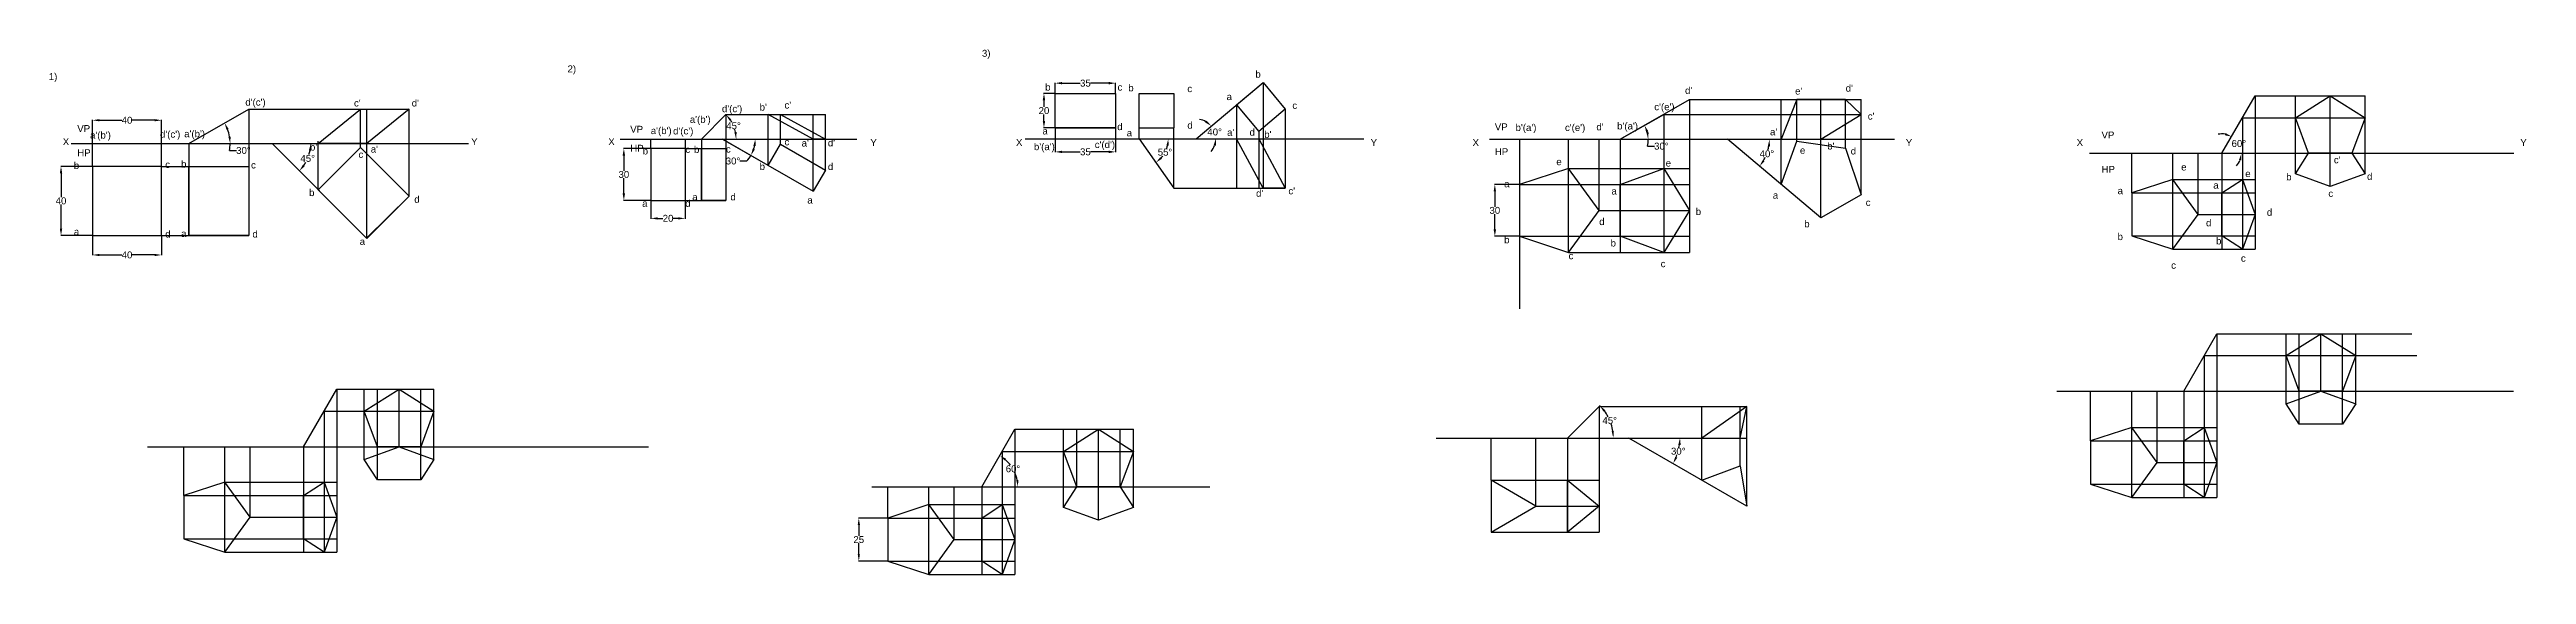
# Model space of a CAD drawing. Header units: inches. Extents: x 15 to 1449, y -37 to 267.
import ezdxf

# ---------------------------------------------------------------- set-up
doc = ezdxf.new("R2010")
doc.units = ezdxf.units.IN
doc.header["$MEASUREMENT"] = 0
doc.styles.get("Standard").update_dxf_attribs({"font": 'arial.ttf'})
doc.dimstyles.get("Standard").update_dxf_attribs({"dimtxt": 4, "dimasz": 4, "dimexe": 0.18, "dimexo": 0.0625, "dimgap": 0.09, "dimtad": 0, "dimtih": 1, "dimtoh": 1, "dimdec": 0, "dimzin": 0, "dimdsep": 46, "dimtxsty": 'Standard', "dimcen": 0.09, "dimadec": 0, "dimazin": 0, "dimtfac": 1, "dimtdec": 0, "dimtofl": 0, "dimtmove": 0, "dimatfit": 3, "dimfxl": 1, "dimtolj": 1, "dimtzin": 0, "dimarcsym": 0})

# ---------------------------------------------------------------- blocks, each defined once
blk = doc.blocks.new('*D1')
at = {"color": 0, "lineweight": -2, "transparency": 16777216}
for p, q in [((39.7, 159.6), (39.7, 148.2)), ((79.7, 159.6), (79.7, 148.2)), ((43.7, 148.4), (56.7, 148.4)), ((75.7, 148.4), (62.7, 148.4))]:
    blk.add_line(p, q, dxfattribs=at)
at = {"color": 0, "transparency": 16777216}
for points in [[(43.7, 149), (43.7, 147.7), (39.7, 148.4)], [(75.7, 149), (75.7, 147.7), (79.7, 148.4)]]:
    blk.add_solid(points, dxfattribs=at)
at = {"layer": 'Defpoints', "color": 0, "transparency": 16777216}
for p in [(39.7, 159.7), (79.7, 159.7), (79.7, 148.4)]:
    blk.add_point(p, dxfattribs=at)
at = {"color": 0, "transparency": 16777216, "insert": (59.7, 148.4), "char_height": 4, "attachment_point": 5}
blk.add_mtext('\\A1;40', dxfattribs=at)
blk = doc.blocks.new('*D2')
at = {"color": 0, "lineweight": -2, "transparency": 16777216}
for p, q in [((39.7, 199.7), (21.3, 199.7)), ((21.5, 195.7), (21.5, 181.8)), ((21.5, 163.7), (21.5, 177.6)), ((39.7, 159.7), (21.3, 159.7))]:
    blk.add_line(p, q, dxfattribs=at)
at = {"color": 0, "transparency": 16777216}
for points in [[(20.8, 195.7), (22.2, 195.7), (21.5, 199.7)], [(20.8, 163.7), (22.2, 163.7), (21.5, 159.7)]]:
    blk.add_solid(points, dxfattribs=at)
at = {"layer": 'Defpoints', "color": 0, "transparency": 16777216}
for p in [(21.5, 199.7), (39.7, 199.7), (39.7, 159.7)]:
    blk.add_point(p, dxfattribs=at)
at = {"color": 0, "transparency": 16777216, "insert": (21.5, 179.7), "char_height": 4, "attachment_point": 5}
blk.add_mtext('\\A1;40', dxfattribs=at)
blk = doc.blocks.new('*D3')
at = {"color": 0, "lineweight": -2, "transparency": 16777216}
for p, q in [((39.7, 212.9), (39.7, 226.6)), ((43.7, 226.4), (56.7, 226.4)), ((75.7, 226.4), (62.7, 226.4)), ((79.7, 212.9), (79.7, 226.6))]:
    blk.add_line(p, q, dxfattribs=at)
at = {"color": 0, "transparency": 16777216}
for points in [[(43.7, 227.1), (43.7, 225.8), (39.7, 226.4)], [(75.7, 227.1), (75.7, 225.8), (79.7, 226.4)]]:
    blk.add_solid(points, dxfattribs=at)
at = {"layer": 'Defpoints', "color": 0, "transparency": 16777216}
for p in [(79.7, 226.4), (39.7, 212.9), (79.7, 212.9)]:
    blk.add_point(p, dxfattribs=at)
at = {"color": 0, "transparency": 16777216, "insert": (59.7, 226.4), "char_height": 4, "attachment_point": 5}
blk.add_mtext('\\A1;40', dxfattribs=at)
blk = doc.blocks.new('*D4')
at = {"color": 0, "lineweight": -2, "transparency": 16777216}
blk.add_line((119.1, 208.9), (123.1, 208.9), dxfattribs=at)
for start, end in [(9.6107, 20.3893), (350.3893, 0)]:
    blk.add_arc((95.5, 212.9), 23.9, start, end, dxfattribs=at)
at = {"color": 0, "transparency": 16777216}
for points in [[(117.3, 220.9), (118.5, 221.5), (116.2, 224.8)], [(119.7, 216.9), (118.4, 216.8), (119.4, 212.9)]]:
    blk.add_solid(points, dxfattribs=at)
at = {"layer": 'Defpoints', "color": 0, "transparency": 16777216}
for p in [(130.2, 232.9), (117.9, 221), (27.3, 212.9), (95.5, 212.9), (189.6, 212.9)]:
    blk.add_point(p, dxfattribs=at)
at = {"color": 0, "transparency": 16777216, "insert": (127.1, 208.9), "char_height": 4, "attachment_point": 5}
blk.add_mtext('\\A1;30°', dxfattribs=at)
blk = doc.blocks.new('*D5')
at = {"color": 0, "lineweight": -2, "transparency": 16777216}
for start, end in [(325.3082, 331.4391), (343.3052, 349.6918)]:
    blk.add_arc((143.7, 212.9), 22.3, start, end, dxfattribs=at)
at = {"color": 0, "transparency": 16777216}
for points in [[(165, 208.9), (166.3, 208.8), (166, 212.9)], [(162.6, 199.8), (161.5, 200.6), (159.5, 197.1)]]:
    blk.add_solid(points, dxfattribs=at)
at = {"layer": 'Defpoints', "color": 0, "transparency": 16777216}
for p in [(27.3, 212.9), (143.7, 212.9), (163, 201.7), (189.6, 212.9), (198.6, 158)]:
    blk.add_point(p, dxfattribs=at)
at = {"color": 0, "transparency": 16777216, "insert": (164.3, 204.3), "char_height": 4, "attachment_point": 5}
blk.add_mtext('\\A1;45°', dxfattribs=at)
blk = doc.blocks.new('*D6')
at = {"color": 0, "lineweight": -2, "transparency": 16777216}
for p, q in [((362.8, 210), (347.1, 210)), ((347.3, 206), (347.3, 197.1)), ((347.3, 184), (347.3, 192.9)), ((362.8, 180), (347.1, 180))]:
    blk.add_line(p, q, dxfattribs=at)
at = {"color": 0, "transparency": 16777216}
for points in [[(346.6, 206), (348, 206), (347.3, 210)], [(346.6, 184), (348, 184), (347.3, 180)]]:
    blk.add_solid(points, dxfattribs=at)
at = {"layer": 'Defpoints', "color": 0, "transparency": 16777216}
for p in [(362.9, 210), (347.3, 180), (362.9, 180)]:
    blk.add_point(p, dxfattribs=at)
at = {"color": 0, "transparency": 16777216, "insert": (347.3, 195), "char_height": 4, "attachment_point": 5}
blk.add_mtext('\\A1;30', dxfattribs=at)
blk = doc.blocks.new('*D7')
at = {"color": 0, "lineweight": -2, "transparency": 16777216}
for p, q in [((362.9, 179.9), (362.9, 169.4)), ((382.8, 179.9), (382.8, 169.4)), ((366.9, 169.6), (369.9, 169.6)), ((378.8, 169.6), (375.8, 169.6))]:
    blk.add_line(p, q, dxfattribs=at)
at = {"color": 0, "transparency": 16777216}
for points in [[(366.9, 170.2), (366.9, 168.9), (362.9, 169.6)], [(378.8, 170.2), (378.8, 168.9), (382.8, 169.6)]]:
    blk.add_solid(points, dxfattribs=at)
at = {"layer": 'Defpoints', "color": 0, "transparency": 16777216}
for p in [(362.9, 180), (382.8, 180), (382.8, 169.6)]:
    blk.add_point(p, dxfattribs=at)
at = {"color": 0, "transparency": 16777216, "insert": (372.9, 169.6), "char_height": 4, "attachment_point": 5}
blk.add_mtext('\\A1;20', dxfattribs=at)
blk = doc.blocks.new('*D8')
at = {"color": 0, "lineweight": -2, "transparency": 16777216}
blk.add_line((418.5, 202.8), (414.5, 202.8), dxfattribs=at)
for start, end in [(317.8814, 330), (342.1186, 347.8814)]:
    blk.add_arc((404.5, 215.5), 18.9, start, end, dxfattribs=at)
at = {"color": 0, "transparency": 16777216}
for points in [[(422.3, 211.6), (423.7, 211.5), (423.4, 215.5)], [(423.1, 209.4), (421.9, 210), (420.9, 206.1)]]:
    blk.add_solid(points, dxfattribs=at)
at = {"layer": 'Defpoints', "color": 0, "transparency": 16777216}
for p in [(345.2, 215.5), (404.5, 215.5), (482.1, 215.5), (423.1, 212.2), (430.9, 200.3)]:
    blk.add_point(p, dxfattribs=at)
at = {"color": 0, "transparency": 16777216, "insert": (410.5, 202.8), "char_height": 4, "attachment_point": 5}
blk.add_mtext('\\A1;30°', dxfattribs=at)
blk = doc.blocks.new('*D9')
at = {"color": 0, "lineweight": -2, "transparency": 16777216}
blk.add_line((406.4, 229.7), (406.6, 229.8), dxfattribs=at)
for start, end in [(29.2459, 33.5574), (11.4426, 16.0698)]:
    blk.add_arc((392.3, 215.5), 20.1, start, end, dxfattribs=at)
at = {"color": 0, "transparency": 16777216}
for points in [[(408.5, 226.2), (409.5, 227), (406.4, 229.7)], [(412.6, 219.6), (411.3, 219.4), (412.3, 215.5)]]:
    blk.add_solid(points, dxfattribs=at)
at = {"layer": 'Defpoints', "color": 0, "transparency": 16777216}
for p in [(406.4, 229.7), (345.2, 215.5), (392.3, 215.5), (411.6, 220.7), (482.1, 215.5)]:
    blk.add_point(p, dxfattribs=at)
at = {"color": 0, "transparency": 16777216, "insert": (410.8, 223.2), "char_height": 4, "attachment_point": 5}
blk.add_mtext('\\A1;45°', dxfattribs=at)
blk = doc.blocks.new('*D10')
at = {"color": 0, "lineweight": -2, "transparency": 16777216}
for p, q in [((597, 215.7), (597, 207.9)), ((632, 215.7), (632, 207.9)), ((601, 208.1), (611.5, 208.1)), ((628, 208.1), (617.5, 208.1))]:
    blk.add_line(p, q, dxfattribs=at)
at = {"color": 0, "transparency": 16777216}
for points in [[(601, 208.8), (601, 207.4), (597, 208.1)], [(628, 208.8), (628, 207.4), (632, 208.1)]]:
    blk.add_solid(points, dxfattribs=at)
at = {"layer": 'Defpoints', "color": 0, "transparency": 16777216}
for p in [(597, 215.7), (632, 215.7), (632, 208.1)]:
    blk.add_point(p, dxfattribs=at)
at = {"color": 0, "transparency": 16777216, "insert": (614.5, 208.1), "char_height": 4, "attachment_point": 5}
blk.add_mtext('\\A1;35', dxfattribs=at)
blk = doc.blocks.new('*D11')
at = {"color": 0, "lineweight": -2, "transparency": 16777216}
for p, q in [((597, 242), (590.3, 242)), ((590.5, 238), (590.5, 234.1)), ((590.5, 226), (590.5, 229.8)), ((597, 222), (590.3, 222))]:
    blk.add_line(p, q, dxfattribs=at)
at = {"color": 0, "transparency": 16777216}
for points in [[(589.8, 238), (591.2, 238), (590.5, 242)], [(589.8, 226), (591.2, 226), (590.5, 222)]]:
    blk.add_solid(points, dxfattribs=at)
at = {"layer": 'Defpoints', "color": 0, "transparency": 16777216}
for p in [(597, 242), (590.5, 222), (597, 222)]:
    blk.add_point(p, dxfattribs=at)
at = {"color": 0, "transparency": 16777216, "insert": (590.5, 232), "char_height": 4, "attachment_point": 5}
blk.add_mtext('\\A1;20', dxfattribs=at)
blk = doc.blocks.new('*D12')
at = {"color": 0, "lineweight": -2, "transparency": 16777216}
for p, q in [((597, 242), (597, 248.1)), ((601, 247.9), (611.5, 247.9)), ((628, 247.9), (617.5, 247.9)), ((632, 242), (632, 248.1))]:
    blk.add_line(p, q, dxfattribs=at)
at = {"color": 0, "transparency": 16777216}
for points in [[(601, 248.6), (601, 247.2), (597, 247.9)], [(628, 248.6), (628, 247.2), (632, 247.9)]]:
    blk.add_solid(points, dxfattribs=at)
at = {"layer": 'Defpoints', "color": 0, "transparency": 16777216}
for p in [(632, 247.9), (597, 242), (632, 242)]:
    blk.add_point(p, dxfattribs=at)
at = {"color": 0, "transparency": 16777216, "insert": (614.5, 247.9), "char_height": 4, "attachment_point": 5}
blk.add_mtext('\\A1;35', dxfattribs=at)
blk = doc.blocks.new('*D13')
at = {"color": 0, "lineweight": -2, "transparency": 16777216}
for start, end in [(318.485, 323.915), (340.3158, 346.3649)]:
    blk.add_arc((645.7, 215.7), 16.8, start, end, dxfattribs=at)
at = {"color": 0, "transparency": 16777216}
for points in [[(661.4, 211.8), (662.7, 211.7), (662.5, 215.7)], [(658.8, 204.1), (657.9, 205.1), (655.3, 201.9)]]:
    blk.add_solid(points, dxfattribs=at)
at = {"layer": 'Defpoints', "color": 0, "transparency": 16777216}
for p in [(579.6, 215.7), (645.7, 215.7), (686.3, 215.7), (659.2, 205.7), (665.7, 187)]:
    blk.add_point(p, dxfattribs=at)
at = {"color": 0, "transparency": 16777216, "insert": (660.6, 207.9), "char_height": 4, "attachment_point": 5}
blk.add_mtext('\\A1;55°', dxfattribs=at)
blk = doc.blocks.new('*D14')
at = {"color": 0, "lineweight": -2, "transparency": 16777216}
blk.add_line((686.3, 215.7), (690.2, 215.7), dxfattribs=at)
for start, end in [(60.1306, 80.2611), (319.7389, 339.8694)]:
    blk.add_arc((678.6, 215.7), 11.4, start, end, dxfattribs=at)
at = {"color": 0, "transparency": 16777216}
for points in [[(684.7, 226.2), (683.9, 225.1), (687.4, 223.1)], [(688.7, 211.9), (690, 211.7), (690, 215.7)]]:
    blk.add_solid(points, dxfattribs=at)
at = {"layer": 'Defpoints', "color": 0, "transparency": 16777216}
for p in [(717.3, 248.2), (579.6, 215.7), (678.6, 215.7), (686.3, 215.7), (689.7, 218.4)]:
    blk.add_point(p, dxfattribs=at)
at = {"color": 0, "transparency": 16777216, "insert": (689.3, 219.6), "char_height": 4, "attachment_point": 5}
blk.add_mtext('\\A1;40°', dxfattribs=at)
blk = doc.blocks.new('*D16')
at = {"color": 0, "lineweight": -2, "transparency": 16777216}
for p, q in [((865.6, 189.2), (851.3, 189.2)), ((851.5, 185.2), (851.5, 176.3)), ((865.6, 159.2), (851.3, 159.2)), ((851.5, 163.2), (851.5, 172))]:
    blk.add_line(p, q, dxfattribs=at)
at = {"color": 0, "transparency": 16777216}
for points in [[(850.8, 185.2), (852.2, 185.2), (851.5, 189.2)], [(850.8, 163.2), (852.2, 163.2), (851.5, 159.2)]]:
    blk.add_solid(points, dxfattribs=at)
at = {"layer": 'Defpoints', "color": 0, "transparency": 16777216}
for p in [(851.5, 189.2), (865.7, 189.2), (865.7, 159.2)]:
    blk.add_point(p, dxfattribs=at)
at = {"color": 0, "transparency": 16777216, "insert": (851.5, 174.2), "char_height": 4, "attachment_point": 5}
blk.add_mtext('\\A1;30', dxfattribs=at)
blk = doc.blocks.new('*D17')
at = {"color": 0, "lineweight": -2, "transparency": 16777216}
blk.add_line((939.9, 211.4), (943.9, 211.4), dxfattribs=at)
for start, end in [(14.1566, 15.4585), (345.8434, 0)]:
    blk.add_arc((924.1, 215.4), 16.2, start, end, dxfattribs=at)
at = {"color": 0, "transparency": 16777216}
for points in [[(939.1, 219.4), (940.4, 220), (938.2, 223.4)], [(940.5, 219.4), (939.2, 219.3), (940.3, 215.4)]]:
    blk.add_solid(points, dxfattribs=at)
at = {"layer": 'Defpoints', "color": 0, "transparency": 16777216}
for p in [(949.3, 229.7), (848.4, 215.4), (924.1, 215.4), (939.4, 220.9), (1082.8, 215.4)]:
    blk.add_point(p, dxfattribs=at)
at = {"color": 0, "transparency": 16777216, "insert": (947.9, 211.4), "char_height": 4, "attachment_point": 5}
blk.add_mtext('\\A1;30°', dxfattribs=at)
blk = doc.blocks.new('*D18')
at = {"color": 0, "lineweight": -2, "transparency": 16777216}
for start, end in [(329.424, 334.5578), (345.2596, 350.576)]:
    blk.add_arc((986.1, 215.4), 24.3, start, end, dxfattribs=at)
at = {"color": 0, "transparency": 16777216}
for points in [[(1009.5, 211.4), (1010.8, 211.3), (1010.5, 215.4)], [(1007.6, 202.6), (1006.5, 203.4), (1004.8, 199.7)]]:
    blk.add_solid(points, dxfattribs=at)
at = {"layer": 'Defpoints', "color": 0, "transparency": 16777216}
for p in [(848.4, 215.4), (986.1, 215.4), (1082.8, 215.4), (1007.9, 204.4), (1040.3, 169.9)]:
    blk.add_point(p, dxfattribs=at)
at = {"color": 0, "transparency": 16777216, "insert": (1009, 207), "char_height": 4, "attachment_point": 5}
blk.add_mtext('\\A1;40°', dxfattribs=at)
blk = doc.blocks.new('*D23')
at = {"color": 0, "lineweight": -2, "transparency": 16777216}
for start, end in [(80.5473, 101.0946), (318.9054, 339.4527)]:
    blk.add_arc((1272.4, 207.3), 11.2, start, end, dxfattribs=at)
at = {"color": 0, "transparency": 16777216}
for points in [[(1274.5, 219), (1274.1, 217.7), (1278, 217)], [(1282.3, 203.5), (1283.6, 203.2), (1283.7, 207.3)]]:
    blk.add_solid(points, dxfattribs=at)
at = {"layer": 'Defpoints', "color": 0, "transparency": 16777216}
for p in [(1291.7, 240.6), (1195.7, 207.3), (1272.4, 207.3), (1283, 211.1), (1441.3, 207.3)]:
    blk.add_point(p, dxfattribs=at)
at = {"color": 0, "transparency": 16777216, "insert": (1282.2, 212.9), "char_height": 4, "attachment_point": 5}
blk.add_mtext('\\A1;60°', dxfattribs=at)
blk = doc.blocks.new('*D24')
at = {"color": 0, "lineweight": -2, "transparency": 16777216}
for p, q in [((911.9, 60.7), (912.4, 61.2)), ((500, -4), (483.2, -4)), ((483.3, -8), (483.3, -14.3)), ((483.3, -25), (483.3, -18.6)), ((500, -29), (483.2, -29))]:
    blk.add_line(p, q, dxfattribs=at)
for start, end in [(27.5581, 36.364), (8.636, 17.621)]:
    blk.add_arc((893.5, 42.3), 26.6, start, end, dxfattribs=at)
at = {"color": 0, "transparency": 16777216}
for points in [[(914.4, 57.6), (915.4, 58.5), (912.3, 61.1)], [(920.4, 46.4), (919.1, 46.3), (920.1, 42.3)], [(482.7, -8), (484, -8), (483.3, -4)], [(482.7, -25), (484, -25), (483.3, -29)]]:
    blk.add_solid(points, dxfattribs=at)
at = {"layer": 'Defpoints', "color": 0, "transparency": 16777216}
for p in [(911.9, 60.7), (919.2, 49.2), (817.6, 42.3), (893.5, 42.3), (997.4, 42.3), (483.3, -4), (500.1, -4), (500.1, -29)]:
    blk.add_point(p, dxfattribs=at)
at = {"color": 0, "transparency": 16777216, "char_height": 4, "attachment_point": 5}
for s, insert in [('\\A1;45°', (918, 52.5)), ('\\A1;25', (483.3, -16.5))]:
    blk.add_mtext(s, dxfattribs=dict(at, insert=insert))
blk = doc.blocks.new('*D25')
at = {"color": 0, "lineweight": -2, "transparency": 16777216}
for centre, radius, start, end in [((554.5, 14), 20.9, 37.0113, 49.023), ((929.1, 42.3), 29.5, 337.768, 340.6655), ((929.1, 42.3), 29.5, 349.2482, 352.232), ((554.5, 14), 20.9, 10.977, 23.4549)]:
    blk.add_arc(centre, radius, start, end, dxfattribs=at)
at = {"color": 0, "transparency": 16777216}
for points in [[(567.8, 29.3), (568.6, 30.4), (564.9, 32.1)], [(957.1, 30.9), (955.9, 31.4), (954.7, 27.6)], [(957.7, 38.4), (959.1, 38.3), (958.7, 42.3)], [(575.7, 18.1), (574.4, 18), (575.4, 14)]]:
    blk.add_solid(points, dxfattribs=at)
at = {"layer": 'Defpoints', "color": 0, "transparency": 16777216}
for p in [(573.7, 47.4), (817.6, 42.3), (929.1, 42.3), (956.9, 32.2), (997.4, 42.3), (574.1, 21.2), (490.9, 14), (554.5, 14), (686.6, 14), (997.4, 2.9)]:
    blk.add_point(p, dxfattribs=at)
at = {"color": 0, "transparency": 16777216, "char_height": 4, "attachment_point": 5}
for s, insert in [('\\A1;30°', (957.7, 34.7)), ('\\A1;60°', (572.6, 24.5))]:
    blk.add_mtext(s, dxfattribs=dict(at, insert=insert))

msp = doc.modelspace()

# ---------------------------------------------------------------- linework, layer by layer
for p, q in [((678.6, 215.7), (717.3, 248.2)), ((702, 235.4), (717.3, 248.2)), ((717.3, 248.2), (730.2, 232.9)), ((717.3, 248.2), (730.2, 232.9)), ((717.3, 248.2), (717.3, 187)), ((130.2, 232.9), (130.2, 159.7)), ((130.2, 232.9), (223.1, 232.9)), ((194.8, 210.7), (194.8, 233)), ((198.6, 157.9), (198.6, 233)), ((223.1, 182.4), (223.1, 232.9)), ((406.4, 229.7), (406.4, 180)), ((406.4, 229.7), (464, 229.7)), ((430.9, 200.3), (430.9, 229.7)), ((438, 212.5), (438, 229.7)), ((456.9, 185.3), (456.9, 229.7)), ((464, 197.5), (464, 229.7)), ((645.7, 222), (645.7, 242)), ((645.7, 242), (665.7, 242)), ((645.7, 242), (665.7, 242)), ((702, 235.4), (714.8, 220)), ((702, 235.4), (702, 187)), ((730.2, 232.9), (730.2, 187)), ((924.1, 215.4), (949.3, 229.7)), ((949.3, 229.7), (949.3, 149.9)), ((949.3, 229.7), (1063.6, 229.7)), ((964.1, 238.5), (964.1, 149.9)), ((964.1, 238.5), (1063.6, 238.5)), ((1017.3, 189.2), (1017.3, 238.5)), ((1026.4, 214.4), (1026.4, 238.5)), ((1040.3, 169.9), (1040.3, 238.5)), ((1054.5, 210.2), (1054.5, 238.5)), ((1063.6, 183.2), (1063.6, 238.5)), ((1291.7, 240.6), (1291.7, 151.7)), ((1291.7, 240.6), (1355.4, 240.6)), ((1314.9, 195.4), (1314.9, 240.6)), ((1314.9, 227.9), (1335.1, 240.6)), ((1335.1, 188.1), (1335.1, 240.6)), ((1335.1, 240.6), (1355.4, 227.9)), ((1355.4, 195.4), (1355.4, 240.6)), ((345.2, 215.5), (482.1, 215.5)), ((362.9, 210), (362.9, 215.5)), ((382.9, 210), (382.9, 215.5)), ((392.3, 215.5), (392.3, 180)), ((430.9, 200.3), (404.5, 215.5)), ((579.6, 215.7), (686.3, 215.7)), ((597, 222), (597, 215.7)), ((597, 222), (632, 222)), ((632, 222), (632, 215.7)), ((645.7, 222), (665.7, 222)), ((645.7, 215.7), (645.7, 222)), ((665.7, 187), (665.7, 222)), ((686.3, 215.7), (775.6, 215.7)), ((714.8, 220), (714.8, 187)), ((848.4, 215.4), (1082.8, 215.4)), ((865.7, 215.4), (865.7, 117.2)), ((894.2, 149.9), (894.2, 215.4)), ((911.9, 174.2), (911.9, 215.4)), ((924.1, 215.4), (924.1, 149.9)), ((1040.3, 169.9), (986.1, 215.4)), ((1284.3, 227.9), (1284.3, 151.7)), ((1284.3, 227.9), (1355.4, 227.9)), ((1322.6, 207.3), (1314.9, 227.9)), ((1355.4, 227.9), (1347.6, 207.3)), ((27.3, 212.9), (189.6, 212.9)), ((39.7, 199.7), (39.7, 212.9)), ((79.7, 199.7), (79.7, 212.9)), ((95.5, 212.9), (95.5, 159.7)), ((143.7, 212.9), (198.6, 158)), ((170.3, 186.2), (194.8, 210.7)), ((170.4, 186.2), (170.4, 214.3)), ((189.6, 212.9), (257.3, 212.9)), ((194.8, 210.7), (223.1, 182.4)), ((198.6, 212.9), (223.1, 212.9)), ((382.9, 210), (406.4, 210)), ((1017.3, 189.2), (1026.4, 214.4)), ((1026.4, 214.4), (1054.5, 210.2)), ((1054.5, 210.2), (1063.6, 183.2)), ((1195.7, 207.3), (1441.3, 207.3)), ((1220.2, 184.4), (1220.2, 207.3)), ((1244, 192.1), (1244, 207.3)), ((1244, 151.7), (1244, 207.3)), ((1258.7, 171.9), (1258.7, 207.3)), ((1272.4, 207.3), (1272.4, 151.7)), ((1314.9, 195.4), (1322.6, 207.3)), ((1347.6, 207.3), (1322.6, 207.3)), ((1347.6, 207.3), (1355.4, 195.4)), ((79.7, 199.7), (130.2, 199.7)), ((665.7, 187), (730.2, 187)), ((865.7, 189.2), (865.7, 159.2)), ((865.7, 189.2), (964.1, 189.2)), ((894.2, 198.4), (964.1, 198.4)), ((924.1, 189.2), (949.3, 198.4)), ((924.1, 159.2), (924.1, 189.2)), ((949.3, 198.4), (964.1, 174.2)), ((1244, 192.1), (1291.7, 192.1)), ((1335.1, 188.1), (1314.9, 195.4)), ((1355.4, 195.4), (1335.1, 188.1)), ((223.1, 182.4), (198.6, 157.9)), ((382.9, 180), (406.4, 180)), ((911.9, 174.2), (964.1, 174.2)), ((964.1, 174.2), (949.3, 149.9)), ((1063.6, 183.2), (1040.3, 169.9)), ((1220.2, 184.4), (1291.7, 184.4)), ((79.7, 159.7), (130.2, 159.7)), ((865.7, 159.2), (964.1, 159.2)), ((949.3, 149.9), (924.1, 159.2)), ((1220.2, 159.4), (1291.7, 159.4)), ((1258.7, 171.9), (1291.7, 171.9)), ((894.2, 149.9), (964.1, 149.9)), ((1244, 151.7), (1291.7, 151.7)), ((1269.5, 102.8), (1269.5, 7.9)), ((1269.5, 102.8), (1347.5, 102.8)), ((1309.5, 62.2), (1309.5, 102.8)), ((1309.5, 90.1), (1329.7, 102.8)), ((1317.2, 50.3), (1317.2, 102.8)), ((1329.7, 69.5), (1329.7, 102.8)), ((1329.7, 102.8), (1349.9, 90.1)), ((1342.2, 50.3), (1342.2, 102.8)), ((1347.5, 102.8), (1382.3, 102.8)), ((1349.9, 62.2), (1349.9, 102.8)), ((1262.2, 90.1), (1262.2, 7.9)), ((1262.2, 90.1), (1347.5, 90.1)), ((1317.2, 69.5), (1309.5, 90.1)), ((1349.9, 90.1), (1342.2, 69.5)), ((1347.5, 90.1), (1385.2, 90.1)), ((173.8, 57.9), (173.8, -23.8)), ((173.8, 57.9), (237.4, 57.9)), ((181.1, 70.6), (181.1, -23.8)), ((181.1, 70.6), (237.4, 70.6)), ((197, 30), (197, 70.6)), ((204.7, 18.1), (204.7, 70.6)), ((217.2, 37.3), (217.2, 70.6)), ((229.7, 18.1), (229.7, 70.6)), ((237.4, 30), (237.4, 70.6)), ((911.9, 60.7), (911.9, -12.1)), ((911.9, 60.7), (997.4, 60.7)), ((971.4, 17.9), (971.4, 60.7)), ((993.6, 26.3), (993.6, 60.7)), ((997.4, 2.9), (997.4, 60.7)), ((1176.8, 69.5), (1441.2, 69.5)), ((1196.4, 40.7), (1196.4, 69.5)), ((1220.2, 48.4), (1220.2, 69.5)), ((1220.2, 7.9), (1220.2, 69.5)), ((1234.9, 28.2), (1234.9, 69.5)), ((1250.3, 69.5), (1250.3, 7.9)), ((1342.2, 69.5), (1317.2, 69.5)), ((573.7, 47.4), (573.7, -36.7)), ((573.7, 47.4), (642.3, 47.4)), ((601.9, 2.2), (601.9, 47.4)), ((609.6, 14), (609.6, 47.4)), ((622.1, -5.2), (622.1, 47.4)), ((634.6, 14), (634.6, 47.4)), ((642.3, 2.2), (642.3, 47.4)), ((1220.2, 48.4), (1269.5, 48.4)), ((71.5, 37.3), (361.6, 37.3)), ((92.5, 9), (92.5, 37.3)), ((92.5, 37.3), (92.5, 37.3)), ((116.3, -23.8), (116.3, 37.3)), ((131, -3.5), (131, 37.3)), ((161.9, 37.3), (161.9, -23.8)), ((197, 30), (217.2, 37.3)), ((204.7, 18.1), (197, 30)), ((217.2, 37.3), (237.4, 30)), ((237.4, 30), (229.7, 18.1)), ((566.4, 34.6), (566.4, -36.7)), ((566.4, 34.6), (642.3, 34.6)), ((817.6, 42.3), (997.4, 42.3)), ((849.3, 17.9), (849.3, 42.3)), ((875.2, 2.9), (875.2, 42.3)), ((893.5, 42.3), (893.5, -12.1)), ((997.4, 2.9), (929.1, 42.3)), ((1196.4, 40.7), (1269.5, 40.7)), ((116.3, 16.7), (181.1, 16.7)), ((161.9, 9), (173.8, 16.7)), ((173.8, 16.7), (181.1, -3.5)), ((229.7, 18.1), (204.7, 18.1)), ((849.3, 17.9), (911.9, 17.9)), ((893.5, 17.9), (911.9, 2.9)), ((893.5, -12.1), (893.5, 17.9)), ((971.4, 17.9), (993.6, 26.3)), ((993.6, 26.3), (997.4, 2.9)), ((1196.4, 15.7), (1269.5, 15.7)), ((1234.9, 28.2), (1269.5, 28.2)), ((92.5, 9), (181.1, 9)), ((161.9, -16), (161.9, 9)), ((490.9, 14), (686.6, 14)), ((500.1, -4), (500.1, 14)), ((523.8, 3.8), (523.8, 14)), ((523.8, -36.7), (523.8, 14)), ((523.8, 3.8), (573.7, 3.8)), ((538.5, -16.5), (538.5, 14)), ((554.5, 14), (554.5, -36.7)), ((601.9, 2.2), (609.6, 14)), ((622.1, -5.2), (601.9, 2.2)), ((609.6, 14), (634.6, 14)), ((642.3, 2.2), (622.1, -5.2)), ((634.6, 14), (642.3, 2.2)), ((875.2, 2.9), (911.9, 2.9)), ((911.9, 2.9), (893.5, -12.1)), ((1220.2, 7.9), (1269.5, 7.9)), ((131, -3.5), (181.1, -3.5)), ((181.1, -3.5), (173.8, -23.8)), ((500.1, -4), (573.7, -4)), ((849.3, -12.1), (911.9, -12.1)), ((92.5, -16), (181.1, -16)), ((116.3, -23.8), (181.1, -23.8)), ((173.8, -23.8), (161.9, -16)), ((538.5, -16.5), (573.7, -16.5)), ((500.1, -29), (573.7, -29)), ((523.8, -36.7), (573.7, -36.7))]:
    msp.add_line(p, q)
at = {"lineweight": 30}
for p, q in [((702, 235.4), (717.3, 248.2)), ((717.3, 248.2), (730.2, 232.9)), ((95.5, 212.9), (130.2, 232.9)), ((170.4, 212.9), (194.8, 232.9)), ((194.8, 232.9), (223.1, 232.9)), ((223.1, 232.9), (198.6, 212.9)), ((392.3, 215.5), (406.4, 229.7)), ((456.9, 215.5), (430.9, 229.7)), ((430.9, 229.7), (438, 229.7)), ((438, 229.7), (464, 215.5)), ((597, 222), (597, 242)), ((597, 242), (632, 242)), ((632, 242), (632, 222)), ((645.7, 222), (645.7, 242)), ((645.7, 242), (665.7, 242)), ((665.7, 242), (665.7, 222)), ((702, 235.4), (714.8, 220)), ((730.2, 232.9), (714.8, 220)), ((924.1, 215.4), (964.1, 238.5)), ((1026.4, 238.5), (1017.3, 215.4)), ((1054.5, 238.5), (1026.4, 238.5)), ((1040.3, 215.4), (1063.6, 229.7)), ((1063.6, 229.7), (1054.5, 238.5)), ((1272.4, 207.3), (1291.7, 240.6)), ((362.9, 215.5), (382.9, 215.5)), ((404.5, 215.5), (456.9, 185.3)), ((464, 215.5), (456.9, 215.5)), ((632, 222), (597, 222)), ((597, 215.7), (632, 215.7)), ((645.7, 222), (665.7, 222)), ((645.7, 215.7), (665.7, 187)), ((702, 215.7), (714.8, 215.7)), ((717.3, 187), (702, 215.7)), ((714.8, 215.7), (730.2, 187)), ((865.7, 215.4), (911.9, 215.4)), ((1017.3, 215.4), (1040.3, 215.4)), ((39.7, 212.9), (79.7, 212.9)), ((198.6, 212.9), (170.4, 212.9)), ((170.4, 186.2), (194.8, 210.7)), ((194.8, 210.7), (223.1, 182.4)), ((362.9, 210), (362.9, 180)), ((382.9, 210), (362.9, 210)), ((382.9, 180), (382.9, 210)), ((392.3, 210), (406.4, 210)), ((392.3, 180), (392.3, 210)), ((406.4, 210), (406.4, 180)), ((430.9, 200.3), (438, 212.5)), ((438, 212.5), (464, 197.5)), ((1220.2, 207.3), (1258.7, 207.3)), ((39.7, 199.7), (39.7, 159.7)), ((79.7, 199.7), (39.7, 199.7)), ((79.7, 159.7), (79.7, 199.7)), ((95.5, 199.7), (130.2, 199.7)), ((95.5, 159.7), (95.5, 199.7)), ((130.2, 199.7), (130.2, 159.7)), ((464, 197.5), (456.9, 185.3)), ((730.2, 187), (717.3, 187)), ((1272.4, 184.4), (1284.3, 192.1)), ((1284.3, 192.1), (1291.7, 171.9)), ((198.4, 158.2), (170.4, 186.2)), ((223.1, 182.4), (198.4, 158.2)), ((362.9, 180), (382.9, 180)), ((406.4, 180), (392.3, 180)), ((1272.4, 159.4), (1272.4, 184.4)), ((39.7, 159.7), (79.7, 159.7)), ((130.2, 159.7), (95.5, 159.7)), ((1284.3, 151.7), (1272.4, 159.4)), ((1291.7, 171.9), (1284.3, 151.7)), ((1250.3, 69.5), (1269.5, 102.8)), ((161.9, 37.3), (181.1, 70.6)), ((197, 57.9), (217.2, 70.6)), ((204.7, 37.3), (197, 57.9)), ((217.2, 70.6), (237.4, 57.9)), ((237.4, 57.9), (229.7, 37.3)), ((893.5, 42.3), (911.9, 60.7)), ((997.4, 60.7), (971.4, 42.3)), ((993.6, 42.3), (997.4, 60.7)), ((1196.4, 69.5), (1234.9, 69.5)), ((1309.5, 62.2), (1329.7, 69.5)), ((1317.2, 50.3), (1309.5, 62.2)), ((1329.7, 69.5), (1349.9, 62.2)), ((1349.9, 62.2), (1342.2, 50.3)), ((554.5, 14), (573.7, 47.4)), ((601.9, 34.6), (622.1, 47.4)), ((622.1, 47.4), (642.3, 34.6)), ((1250.3, 40.7), (1262.2, 48.4)), ((1262.2, 48.4), (1269.5, 28.2)), ((1342.2, 50.3), (1317.2, 50.3)), ((92.5, 37.3), (131, 37.3)), ((229.7, 37.3), (204.7, 37.3)), ((609.6, 14), (601.9, 34.6)), ((642.3, 34.6), (634.6, 14)), ((849.3, 42.3), (875.2, 42.3)), ((971.4, 42.3), (993.6, 42.3)), ((1250.3, 15.7), (1250.3, 40.7)), ((1262.2, 7.9), (1250.3, 15.7)), ((1269.5, 28.2), (1262.2, 7.9)), ((500.1, 14), (538.5, 14)), ((554.5, -4), (566.4, 3.8)), ((566.4, 3.8), (573.7, -16.5)), ((634.6, 14), (609.6, 14)), ((554.5, -29), (554.5, -4)), ((573.7, -16.5), (566.4, -36.7)), ((566.4, -36.7), (554.5, -29))]:
    msp.add_line(p, q, dxfattribs=at)
msp.add_lwpolyline([(865.7, 189.2), (865.7, 159.2), (894.2, 149.9), (911.9, 174.2), (894.2, 198.4)], close=True)
for points in [[(1220.2, 184.4), (1220.2, 159.4), (1244, 151.7), (1258.7, 171.9), (1244, 192.1)], [(1196.4, 40.7), (1196.4, 15.7), (1220.2, 7.9), (1234.9, 28.2), (1220.2, 48.4)], [(92.5, 9), (92.5, -16), (116.3, -23.8), (131, -3.5), (116.3, 16.7)], [(849.3, 17.9), (849.3, -12.1), (875.2, 2.9)], [(500.1, -4), (500.1, -29), (523.8, -36.7), (538.5, -16.5), (523.8, 3.8)]]:
    msp.add_lwpolyline(points, close=True, dxfattribs=at)

# ---------------------------------------------------------------- texts
at = {"char_height": 4, "attachment_point": 1}
for s, width, insert in [('2)', 11.482, (314.7, 258.2)), ('3)', 11.482, (554.6, 267.2)), ('1)', 14.419, (14.4, 253.7)), ('b', 7.114, (591.2, 247.6)), ('c', 7.114, (633.1, 247.6)), ('b', 7.114, (639.3, 247.2)), ('c', 7.114, (673.5, 246.7)), ('b', 7.114, (712.9, 255.1)), ("d'", 7.114, (961.6, 245.7)), ("e'", 7.114, (1025.3, 245.3)), ("d'", 7.114, (1054.6, 247)), ("d'(c')", 7.114, (128.2, 238.9)), ("c'", 7.114, (191.1, 238.4)), ("d'", 7.114, (224.5, 238.4)), ("d'(c')", 7.114, (404.1, 235.1)), ("b'", 7.114, (425.9, 236)), ("c'", 7.114, (440.3, 237.2)), ('a', 7.114, (696.2, 242.1)), ('c', 7.114, (734.3, 237)), ("c'(e')", 7.114, (943.8, 236.2)), ("c'", 7.114, (1067.4, 230.8)), ('X', 7.114, (22.5, 216)), ('VP', 7.114, (30.9, 223.6)), ("a'(b')", 7.114, (38.3, 219.8)), ("d'(c')", 7.114, (78.8, 220.3)), ("a'(b')", 7.114, (92.8, 220.6)), ('Y', 7.114, (258.9, 216)), ('X', 7.114, (338.3, 216)), ('VP', 7.114, (351, 223.2)), ("a'(b')", 7.114, (362.9, 222.4)), ("d'(c')", 7.114, (375.8, 222.2)), ("a'(b')", 7.114, (385.5, 228.9)), ("a'", 7.114, (450.2, 215.2)), ("d'", 7.114, (465.4, 215.3)), ('Y', 7.114, (490, 215.5)), ('X', 7.114, (574.3, 215.5)), ('a', 7.114, (589.6, 222.2)), ('d', 7.114, (632.9, 224.7)), ('a', 7.114, (638.4, 221.1)), ('d', 7.114, (673.5, 225.5)), ("a'", 7.114, (696.5, 221.4)), ('d', 7.114, (709.5, 221.5)), ("b'", 7.114, (718, 220.2)), ('Y', 7.114, (779.6, 215.5)), ('X', 7.114, (838.6, 215.5)), ('VP', 7.114, (851.5, 224.6)), ("b'(a')", 7.114, (863.5, 224.2)), ("c'(e')", 7.114, (892.1, 224.2)), ("d'", 7.114, (910.3, 224.6)), ("b'(a')", 7.114, (922.3, 225.1)), ("a'", 7.114, (1010.8, 221.7)), ('Y', 7.114, (1089.4, 215.5)), ('X', 7.114, (1188.3, 215.5)), ('VP', 7.114, (1202.7, 219.9)), ('Y', 7.114, (1445.1, 215.5)), ('b', 7.114, (28.9, 202.2)), ('HP', 7.114, (30.9, 209.6)), ('c', 7.114, (81.8, 202.8)), ('b', 7.114, (91, 203)), ('c', 7.114, (131.5, 202.5)), ("b'", 7.114, (165.6, 212.9)), ('c', 7.114, (193.7, 208.6)), ("a'", 7.114, (200.8, 211.7)), ('HP', 7.114, (351, 212.2)), ('b', 7.114, (358.2, 210.6)), ('c', 7.114, (382.9, 211.5)), ('b', 7.114, (387.9, 211.5)), ('c', 7.114, (406.4, 211.7)), ('b', 7.114, (425.9, 201.6)), ('c', 7.114, (440.3, 215.9)), ('d', 7.114, (465.4, 201.6)), ("b'(a')", 7.114, (584.7, 213.1)), ("c'(d')", 7.114, (619.9, 214.3)), ('HP', 7.114, (851.5, 210.2)), ('e', 7.114, (887.1, 204.4)), ('e', 7.114, (950.4, 203.6)), ('e', 7.114, (1028.1, 211)), ("b'", 7.114, (1043.9, 213.5)), ('d', 7.114, (1057.5, 210.6)), ("c'", 7.114, (1337.2, 205.5)), ('b', 7.114, (165.1, 186.5)), ("c'", 7.114, (732, 187.5)), ('a', 7.114, (856.9, 191.6)), ('a', 7.114, (919, 187.4)), ('HP', 7.114, (1202.7, 200)), ('a', 7.114, (1212, 187.6)), ('e', 7.114, (1248.8, 201.3)), ('a', 7.114, (1267.4, 190.8)), ('e', 7.114, (1285.9, 197.5)), ('b', 7.114, (1309.6, 195.6)), ('d', 7.114, (1356.4, 195.9)), ('d', 7.114, (226, 182.6)), ('a', 7.114, (357.9, 180.3)), ('d', 7.114, (382.8, 180.3)), ('a', 7.114, (386.9, 184)), ('d', 7.114, (409, 184)), ('a', 7.114, (453.5, 182.2)), ("d'", 7.114, (713.3, 186.1)), ('b', 7.114, (967.8, 175.5)), ('a', 7.114, (1012.4, 185)), ('c', 7.114, (1066.2, 180.8)), ('d', 7.114, (1298.4, 175.1)), ('c', 7.114, (1334, 186)), ('a', 7.114, (28.9, 163.9)), ('d', 7.114, (81.8, 162.5)), ('a', 7.114, (91, 162.8)), ('d', 7.114, (132.3, 162.5)), ('b', 7.114, (856.9, 159.2)), ('d', 7.114, (911.9, 169.7)), ('b', 7.114, (1030.6, 168.4)), ('b', 7.114, (1212, 161)), ('d', 7.114, (1263.2, 169)), ('b', 7.114, (1269, 158.5)), ('a', 7.114, (194.4, 158.2)), ('c', 7.114, (894.2, 149.9)), ('b', 7.114, (918.5, 157.3)), ('c', 7.114, (947.5, 145.3)), ('c', 7.114, (1243, 144.4)), ('c', 7.114, (1283.4, 148.5))]:
    msp.add_mtext_dynamic_manual_height_columns(s, width=width, gutter_width=20, heights=[0], dxfattribs=dict(at, insert=insert))

# ---------------------------------------------------------------- dimensions: what is measured, and where the dimension line sits
for base, line1, line2, picture, middle in [((689.7, 218.4), ((678.6, 215.7), (717.3, 248.2)), ((579.6, 215.7), (686.3, 215.7)), '*D14', (689.3, 219.6)), ((117.9, 221), ((95.5, 212.9), (130.2, 232.9)), ((27.3, 212.9), (189.6, 212.9)), '*D4', (127.1, 208.9)), ((411.6, 220.7), ((392.3, 215.5), (406.4, 229.7)), ((345.2, 215.5), (482.1, 215.5)), '*D9', (410.8, 223.2)), ((939.4, 220.9), ((924.1, 215.4), (949.3, 229.7)), ((848.4, 215.4), (1082.8, 215.4)), '*D17', (947.9, 211.4)), ((1283, 211.1), ((1272.4, 207.3), (1291.7, 240.6)), ((1195.7, 207.3), (1441.3, 207.3)), '*D23', (1282.2, 212.9)), ((423.1, 212.2), ((345.2, 215.5), (482.1, 215.5)), ((430.9, 200.3), (404.5, 215.5)), '*D8', (410.5, 202.8)), ((659.2, 205.7), ((645.7, 215.7), (665.7, 187)), ((579.6, 215.7), (686.3, 215.7)), '*D13', (660.6, 207.9)), ((1007.9, 204.4), ((848.4, 215.4), (1082.8, 215.4)), ((1040.3, 169.9), (986.1, 215.4)), '*D18', (1009, 207)), ((163, 201.7), ((27.3, 212.9), (189.6, 212.9)), ((143.7, 212.9), (198.6, 158)), '*D5', (164.3, 204.3)), ((919.2, 49.2), ((893.5, 42.3), (911.9, 60.7)), ((817.6, 42.3), (997.4, 42.3)), '*D24', (918, 52.5)), ((956.9, 32.2), ((817.6, 42.3), (997.4, 42.3)), ((997.4, 2.9), (929.1, 42.3)), '*D25', (957.7, 34.7)), ((574.1, 21.2), ((554.5, 14), (573.7, 47.4)), ((490.9, 14), (686.6, 14)), '*D25', (572.6, 24.5))]:
    dim = msp.add_angular_dim_2l(base=base, line1=line1, line2=line2, dimstyle='Standard')
    dim.commit()
    dim.dimension.update_dxf_attribs({"geometry": picture, "text_midpoint": middle})
for base, p1, p2, picture, middle in [((632, 247.9), (597, 242), (632, 242), '*D12', (614.5, 247.9)), ((79.7, 226.4), (39.7, 212.9), (79.7, 212.9), '*D3', (59.7, 226.4)), ((632, 208.1), (597, 215.7), (632, 215.7), '*D10', (614.5, 208.1)), ((382.8, 169.6), (362.9, 180), (382.8, 180), '*D7', (372.9, 169.6)), ((79.7, 148.4), (39.7, 159.7), (79.7, 159.7), '*D1', (59.7, 148.4))]:
    dim = msp.add_linear_dim(base=base, p1=p1, p2=p2, dimstyle='Standard')
    dim.commit()
    dim.dimension.update_dxf_attribs({"geometry": picture, "text_midpoint": middle})
for base, p1, p2, picture, middle in [((590.5, 222), (597, 242), (597, 222), '*D11', (590.5, 232)), ((347.3, 180), (362.9, 210), (362.9, 180), '*D6', (347.3, 195)), ((21.5, 199.7), (39.7, 159.7), (39.7, 199.7), '*D2', (21.5, 179.7)), ((851.5, 189.2), (865.7, 159.2), (865.7, 189.2), '*D16', (851.5, 174.2)), ((483.3, -4), (500.1, -29), (500.1, -4), '*D24', (483.3, -16.5))]:
    dim = msp.add_linear_dim(base=base, p1=p1, p2=p2, angle=90, dimstyle='Standard')
    dim.commit()
    dim.dimension.update_dxf_attribs({"geometry": picture, "text_midpoint": middle})

doc.saveas('drawing.dxf')
